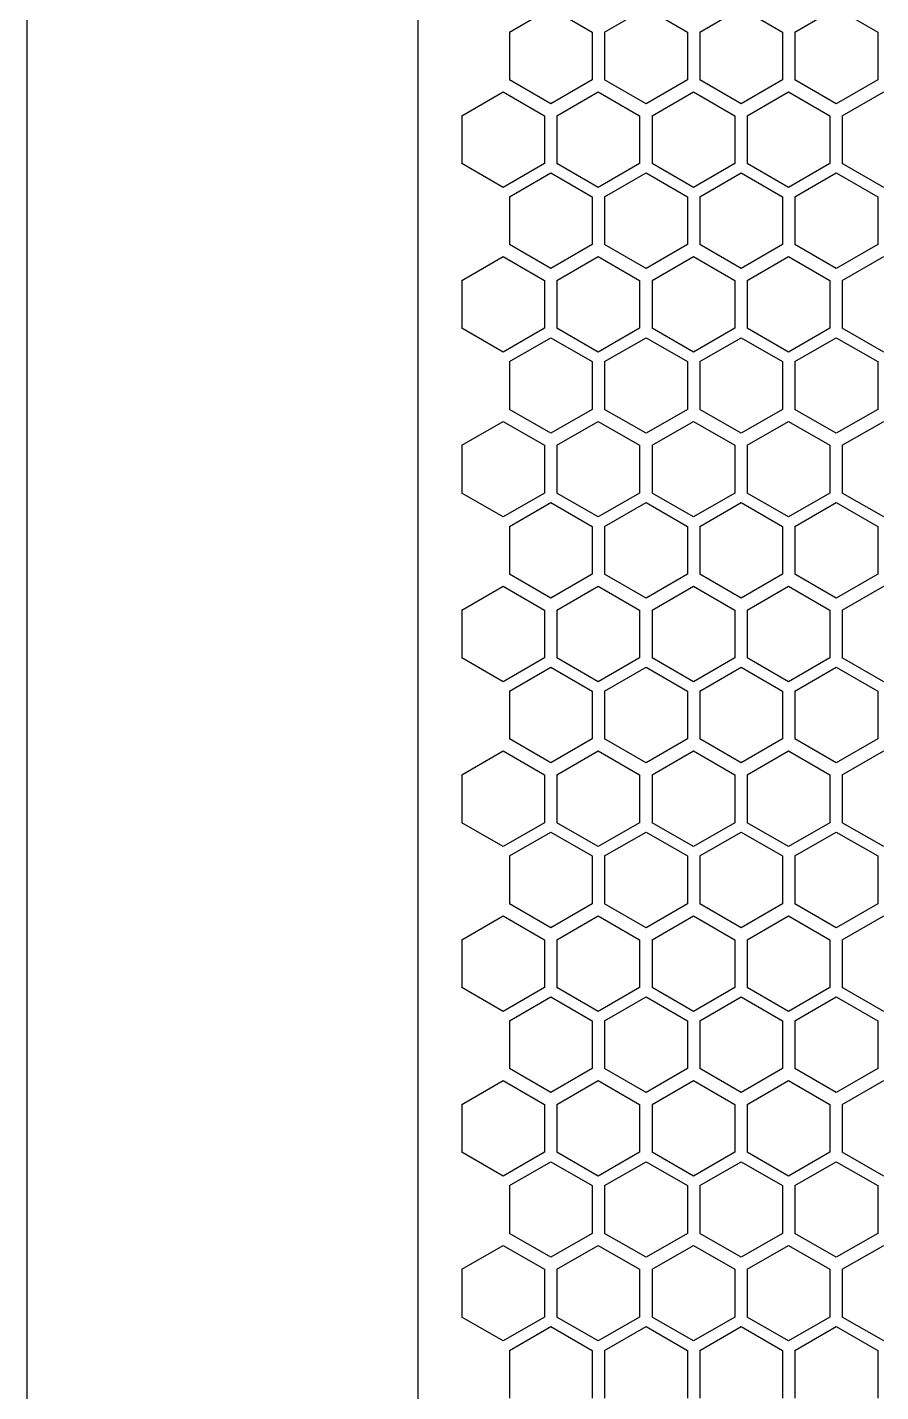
# Model space of a CAD drawing. Header units: millimetres. Extents: x 55614 to 110757, y -66981 to -47484.
# Drawn here: x 63122.6 to 63205.2, y -50505.4 to -50373.5 of the extents above; entities that cross this region are included whole.
import ezdxf

# ---------------------------------------------------------------- set-up
doc = ezdxf.new("R2010")
doc.units = ezdxf.units.MM
doc.layers.add('4215-0412-2_0', color=7, linetype='Continuous')
doc.layers.add('THICK', color=7, linetype='Continuous', lineweight=0)

# ---------------------------------------------------------------- blocks, each defined once
blk = doc.blocks.new('2-1725')
at = {"layer": '4215-0412-2_0', "color": 7, "linetype": 'Continuous'}
for p, q in [((-17926.32, -72057.27), (-17926.32, -71628.67)), ((-17964.12, -72054.27), (-17964.12, -71631.67)), ((-17917.49, -71800.08), (-17913.49, -71797.77)), ((-17913.49, -71797.77), (-17909.49, -71800.08)), ((-17908.29, -71800.08), (-17904.29, -71797.77)), ((-17904.29, -71797.77), (-17900.29, -71800.08)), ((-17899.09, -71800.08), (-17895.09, -71797.77)), ((-17895.09, -71797.77), (-17891.09, -71800.08)), ((-17889.89, -71800.08), (-17885.89, -71797.77)), ((-17885.89, -71797.77), (-17881.89, -71800.08)), ((-17917.49, -71800.08), (-17917.49, -71804.7)), ((-17909.49, -71800.08), (-17909.49, -71804.7)), ((-17908.29, -71800.08), (-17908.29, -71804.7)), ((-17900.29, -71800.08), (-17900.29, -71804.7)), ((-17899.09, -71800.08), (-17899.09, -71804.7)), ((-17891.09, -71800.08), (-17891.09, -71804.7)), ((-17889.89, -71800.08), (-17889.89, -71804.7)), ((-17881.89, -71800.08), (-17881.89, -71804.7)), ((-17913.49, -71807.01), (-17917.49, -71804.7)), ((-17909.49, -71804.7), (-17913.49, -71807.01)), ((-17904.29, -71807.01), (-17908.29, -71804.7)), ((-17900.29, -71804.7), (-17904.29, -71807.01)), ((-17895.09, -71807.01), (-17899.09, -71804.7)), ((-17891.09, -71804.7), (-17895.09, -71807.01)), ((-17885.89, -71807.01), (-17889.89, -71804.7)), ((-17881.89, -71804.7), (-17885.89, -71807.01)), ((-17922.11, -71808.17), (-17918.11, -71805.86)), ((-17918.11, -71805.86), (-17914.11, -71808.17)), ((-17912.91, -71808.17), (-17908.91, -71805.86)), ((-17908.91, -71805.86), (-17904.91, -71808.17)), ((-17903.71, -71808.17), (-17899.71, -71805.86)), ((-17899.71, -71805.86), (-17895.71, -71808.17)), ((-17894.51, -71808.17), (-17890.51, -71805.86)), ((-17890.51, -71805.86), (-17886.51, -71808.17)), ((-17885.31, -71808.17), (-17881.31, -71805.86)), ((-17922.11, -71808.17), (-17922.11, -71812.79)), ((-17914.11, -71808.17), (-17914.11, -71812.79)), ((-17912.91, -71808.17), (-17912.91, -71812.79)), ((-17904.91, -71808.17), (-17904.91, -71812.79)), ((-17903.71, -71808.17), (-17903.71, -71812.79)), ((-17895.71, -71808.17), (-17895.71, -71812.79)), ((-17894.51, -71808.17), (-17894.51, -71812.79)), ((-17886.51, -71808.17), (-17886.51, -71812.79)), ((-17885.31, -71808.17), (-17885.31, -71812.79)), ((-17918.11, -71815.1), (-17922.11, -71812.79)), ((-17914.11, -71812.79), (-17918.11, -71815.1)), ((-17908.91, -71815.1), (-17912.91, -71812.79)), ((-17904.91, -71812.79), (-17908.91, -71815.1)), ((-17899.71, -71815.1), (-17903.71, -71812.79)), ((-17895.71, -71812.79), (-17899.71, -71815.1)), ((-17890.51, -71815.1), (-17894.51, -71812.79)), ((-17886.51, -71812.79), (-17890.51, -71815.1)), ((-17881.31, -71815.1), (-17885.31, -71812.79)), ((-17917.49, -71816.01), (-17913.49, -71813.7)), ((-17913.49, -71813.7), (-17909.49, -71816.01)), ((-17908.29, -71816.01), (-17904.29, -71813.7)), ((-17904.29, -71813.7), (-17900.29, -71816.01)), ((-17899.09, -71816.01), (-17895.09, -71813.7)), ((-17895.09, -71813.7), (-17891.09, -71816.01)), ((-17889.89, -71816.01), (-17885.89, -71813.7)), ((-17885.89, -71813.7), (-17881.89, -71816.01)), ((-17917.49, -71816.01), (-17917.49, -71820.63)), ((-17909.49, -71816.01), (-17909.49, -71820.63)), ((-17908.29, -71816.01), (-17908.29, -71820.63)), ((-17900.29, -71816.01), (-17900.29, -71820.63)), ((-17899.09, -71816.01), (-17899.09, -71820.63)), ((-17891.09, -71816.01), (-17891.09, -71820.63)), ((-17889.89, -71816.01), (-17889.89, -71820.63)), ((-17881.89, -71816.01), (-17881.89, -71820.63)), ((-17913.49, -71822.94), (-17917.49, -71820.63)), ((-17909.49, -71820.63), (-17913.49, -71822.94)), ((-17904.29, -71822.94), (-17908.29, -71820.63)), ((-17900.29, -71820.63), (-17904.29, -71822.94)), ((-17895.09, -71822.94), (-17899.09, -71820.63)), ((-17891.09, -71820.63), (-17895.09, -71822.94)), ((-17885.89, -71822.94), (-17889.89, -71820.63)), ((-17881.89, -71820.63), (-17885.89, -71822.94)), ((-17922.11, -71824.1), (-17918.11, -71821.79)), ((-17918.11, -71821.79), (-17914.11, -71824.1)), ((-17912.91, -71824.1), (-17908.91, -71821.79)), ((-17908.91, -71821.79), (-17904.91, -71824.1)), ((-17903.71, -71824.1), (-17899.71, -71821.79)), ((-17899.71, -71821.79), (-17895.71, -71824.1)), ((-17894.51, -71824.1), (-17890.51, -71821.79)), ((-17890.51, -71821.79), (-17886.51, -71824.1)), ((-17885.31, -71824.1), (-17881.31, -71821.79)), ((-17922.11, -71824.1), (-17922.11, -71828.72)), ((-17914.11, -71824.1), (-17914.11, -71828.72)), ((-17912.91, -71824.1), (-17912.91, -71828.72)), ((-17904.91, -71824.1), (-17904.91, -71828.72)), ((-17903.71, -71824.1), (-17903.71, -71828.72)), ((-17895.71, -71824.1), (-17895.71, -71828.72)), ((-17894.51, -71824.1), (-17894.51, -71828.72)), ((-17886.51, -71824.1), (-17886.51, -71828.72)), ((-17885.31, -71824.1), (-17885.31, -71828.72)), ((-17918.11, -71831.03), (-17922.11, -71828.72)), ((-17914.11, -71828.72), (-17918.11, -71831.03)), ((-17917.49, -71831.94), (-17913.49, -71829.63)), ((-17913.49, -71829.63), (-17909.49, -71831.94)), ((-17908.91, -71831.03), (-17912.91, -71828.72)), ((-17904.91, -71828.72), (-17908.91, -71831.03)), ((-17908.29, -71831.94), (-17904.29, -71829.63)), ((-17904.29, -71829.63), (-17900.29, -71831.94)), ((-17899.71, -71831.03), (-17903.71, -71828.72)), ((-17895.71, -71828.72), (-17899.71, -71831.03)), ((-17899.09, -71831.94), (-17895.09, -71829.63)), ((-17895.09, -71829.63), (-17891.09, -71831.94)), ((-17890.51, -71831.03), (-17894.51, -71828.72)), ((-17886.51, -71828.72), (-17890.51, -71831.03)), ((-17889.89, -71831.94), (-17885.89, -71829.63)), ((-17885.89, -71829.63), (-17881.89, -71831.94)), ((-17881.31, -71831.03), (-17885.31, -71828.72)), ((-17917.49, -71831.94), (-17917.49, -71836.56)), ((-17909.49, -71831.94), (-17909.49, -71836.56)), ((-17908.29, -71831.94), (-17908.29, -71836.56)), ((-17900.29, -71831.94), (-17900.29, -71836.56)), ((-17899.09, -71831.94), (-17899.09, -71836.56)), ((-17891.09, -71831.94), (-17891.09, -71836.56)), ((-17889.89, -71831.94), (-17889.89, -71836.56)), ((-17881.89, -71831.94), (-17881.89, -71836.56)), ((-17913.49, -71838.87), (-17917.49, -71836.56)), ((-17909.49, -71836.56), (-17913.49, -71838.87)), ((-17904.29, -71838.87), (-17908.29, -71836.56)), ((-17900.29, -71836.56), (-17904.29, -71838.87)), ((-17895.09, -71838.87), (-17899.09, -71836.56)), ((-17891.09, -71836.56), (-17895.09, -71838.87)), ((-17885.89, -71838.87), (-17889.89, -71836.56)), ((-17881.89, -71836.56), (-17885.89, -71838.87)), ((-17922.11, -71840.03), (-17918.11, -71837.72)), ((-17918.11, -71837.72), (-17914.11, -71840.03)), ((-17912.91, -71840.03), (-17908.91, -71837.72)), ((-17908.91, -71837.72), (-17904.91, -71840.03)), ((-17903.71, -71840.03), (-17899.71, -71837.72)), ((-17899.71, -71837.72), (-17895.71, -71840.03)), ((-17894.51, -71840.03), (-17890.51, -71837.72)), ((-17890.51, -71837.72), (-17886.51, -71840.03)), ((-17885.31, -71840.03), (-17881.31, -71837.72)), ((-17922.11, -71840.03), (-17922.11, -71844.65)), ((-17914.11, -71840.03), (-17914.11, -71844.65)), ((-17912.91, -71840.03), (-17912.91, -71844.65)), ((-17904.91, -71840.03), (-17904.91, -71844.65)), ((-17903.71, -71840.03), (-17903.71, -71844.65)), ((-17895.71, -71840.03), (-17895.71, -71844.65)), ((-17894.51, -71840.03), (-17894.51, -71844.65)), ((-17886.51, -71840.03), (-17886.51, -71844.65)), ((-17885.31, -71840.03), (-17885.31, -71844.65)), ((-17918.11, -71846.96), (-17922.11, -71844.65)), ((-17914.11, -71844.65), (-17918.11, -71846.96)), ((-17917.49, -71847.87), (-17913.49, -71845.56)), ((-17913.49, -71845.56), (-17909.49, -71847.87)), ((-17908.91, -71846.96), (-17912.91, -71844.65)), ((-17904.91, -71844.65), (-17908.91, -71846.96)), ((-17908.29, -71847.87), (-17904.29, -71845.56)), ((-17904.29, -71845.56), (-17900.29, -71847.87)), ((-17899.71, -71846.96), (-17903.71, -71844.65)), ((-17895.71, -71844.65), (-17899.71, -71846.96)), ((-17899.09, -71847.87), (-17895.09, -71845.56)), ((-17895.09, -71845.56), (-17891.09, -71847.87)), ((-17890.51, -71846.96), (-17894.51, -71844.65)), ((-17886.51, -71844.65), (-17890.51, -71846.96)), ((-17889.89, -71847.87), (-17885.89, -71845.56)), ((-17885.89, -71845.56), (-17881.89, -71847.87)), ((-17881.31, -71846.96), (-17885.31, -71844.65)), ((-17917.49, -71847.87), (-17917.49, -71852.49)), ((-17909.49, -71847.87), (-17909.49, -71852.49)), ((-17908.29, -71847.87), (-17908.29, -71852.49)), ((-17900.29, -71847.87), (-17900.29, -71852.49)), ((-17899.09, -71847.87), (-17899.09, -71852.49)), ((-17891.09, -71847.87), (-17891.09, -71852.49)), ((-17889.89, -71847.87), (-17889.89, -71852.49)), ((-17881.89, -71847.87), (-17881.89, -71852.49)), ((-17922.11, -71855.96), (-17918.11, -71853.65)), ((-17918.11, -71853.65), (-17914.11, -71855.96)), ((-17913.49, -71854.8), (-17917.49, -71852.49)), ((-17909.49, -71852.49), (-17913.49, -71854.8)), ((-17912.91, -71855.96), (-17908.91, -71853.65)), ((-17908.91, -71853.65), (-17904.91, -71855.96)), ((-17904.29, -71854.8), (-17908.29, -71852.49)), ((-17900.29, -71852.49), (-17904.29, -71854.8)), ((-17903.71, -71855.96), (-17899.71, -71853.65)), ((-17899.71, -71853.65), (-17895.71, -71855.96)), ((-17895.09, -71854.8), (-17899.09, -71852.49)), ((-17891.09, -71852.49), (-17895.09, -71854.8)), ((-17894.51, -71855.96), (-17890.51, -71853.65)), ((-17890.51, -71853.65), (-17886.51, -71855.96)), ((-17885.89, -71854.8), (-17889.89, -71852.49)), ((-17881.89, -71852.49), (-17885.89, -71854.8)), ((-17885.31, -71855.96), (-17881.31, -71853.65)), ((-17922.11, -71855.96), (-17922.11, -71860.58)), ((-17914.11, -71855.96), (-17914.11, -71860.58)), ((-17912.91, -71855.96), (-17912.91, -71860.58)), ((-17904.91, -71855.96), (-17904.91, -71860.58)), ((-17903.71, -71855.96), (-17903.71, -71860.58)), ((-17895.71, -71855.96), (-17895.71, -71860.58)), ((-17894.51, -71855.96), (-17894.51, -71860.58)), ((-17886.51, -71855.96), (-17886.51, -71860.58)), ((-17885.31, -71855.96), (-17885.31, -71860.58)), ((-17918.11, -71862.89), (-17922.11, -71860.58)), ((-17914.11, -71860.58), (-17918.11, -71862.89)), ((-17917.49, -71863.8), (-17913.49, -71861.49)), ((-17913.49, -71861.49), (-17909.49, -71863.8)), ((-17908.91, -71862.89), (-17912.91, -71860.58)), ((-17904.91, -71860.58), (-17908.91, -71862.89)), ((-17908.29, -71863.8), (-17904.29, -71861.49)), ((-17904.29, -71861.49), (-17900.29, -71863.8)), ((-17899.71, -71862.89), (-17903.71, -71860.58)), ((-17895.71, -71860.58), (-17899.71, -71862.89)), ((-17899.09, -71863.8), (-17895.09, -71861.49)), ((-17895.09, -71861.49), (-17891.09, -71863.8)), ((-17890.51, -71862.89), (-17894.51, -71860.58)), ((-17886.51, -71860.58), (-17890.51, -71862.89)), ((-17889.89, -71863.8), (-17885.89, -71861.49)), ((-17885.89, -71861.49), (-17881.89, -71863.8)), ((-17881.31, -71862.89), (-17885.31, -71860.58)), ((-17917.49, -71863.8), (-17917.49, -71868.42)), ((-17909.49, -71863.8), (-17909.49, -71868.42)), ((-17908.29, -71863.8), (-17908.29, -71868.42)), ((-17900.29, -71863.8), (-17900.29, -71868.42)), ((-17899.09, -71863.8), (-17899.09, -71868.42)), ((-17891.09, -71863.8), (-17891.09, -71868.42)), ((-17889.89, -71863.8), (-17889.89, -71868.42)), ((-17881.89, -71863.8), (-17881.89, -71868.42)), ((-17922.11, -71871.89), (-17918.11, -71869.58)), ((-17918.11, -71869.58), (-17914.11, -71871.89)), ((-17913.49, -71870.73), (-17917.49, -71868.42)), ((-17909.49, -71868.42), (-17913.49, -71870.73)), ((-17912.91, -71871.89), (-17908.91, -71869.58)), ((-17908.91, -71869.58), (-17904.91, -71871.89)), ((-17904.29, -71870.73), (-17908.29, -71868.42)), ((-17900.29, -71868.42), (-17904.29, -71870.73)), ((-17903.71, -71871.89), (-17899.71, -71869.58)), ((-17899.71, -71869.58), (-17895.71, -71871.89)), ((-17895.09, -71870.73), (-17899.09, -71868.42)), ((-17891.09, -71868.42), (-17895.09, -71870.73)), ((-17894.51, -71871.89), (-17890.51, -71869.58)), ((-17890.51, -71869.58), (-17886.51, -71871.89)), ((-17885.89, -71870.73), (-17889.89, -71868.42)), ((-17881.89, -71868.42), (-17885.89, -71870.73)), ((-17885.31, -71871.89), (-17881.31, -71869.58)), ((-17922.11, -71871.89), (-17922.11, -71876.51)), ((-17914.11, -71871.89), (-17914.11, -71876.51)), ((-17912.91, -71871.89), (-17912.91, -71876.51)), ((-17904.91, -71871.89), (-17904.91, -71876.51)), ((-17903.71, -71871.89), (-17903.71, -71876.51)), ((-17895.71, -71871.89), (-17895.71, -71876.51)), ((-17894.51, -71871.89), (-17894.51, -71876.51)), ((-17886.51, -71871.89), (-17886.51, -71876.51)), ((-17885.31, -71871.89), (-17885.31, -71876.51)), ((-17918.11, -71878.82), (-17922.11, -71876.51)), ((-17914.11, -71876.51), (-17918.11, -71878.82)), ((-17917.49, -71879.73), (-17913.49, -71877.42)), ((-17913.49, -71877.42), (-17909.49, -71879.73)), ((-17908.91, -71878.82), (-17912.91, -71876.51)), ((-17904.91, -71876.51), (-17908.91, -71878.82)), ((-17908.29, -71879.73), (-17904.29, -71877.42)), ((-17904.29, -71877.42), (-17900.29, -71879.73)), ((-17899.71, -71878.82), (-17903.71, -71876.51)), ((-17895.71, -71876.51), (-17899.71, -71878.82)), ((-17899.09, -71879.73), (-17895.09, -71877.42)), ((-17895.09, -71877.42), (-17891.09, -71879.73)), ((-17890.51, -71878.82), (-17894.51, -71876.51)), ((-17886.51, -71876.51), (-17890.51, -71878.82)), ((-17889.89, -71879.73), (-17885.89, -71877.42)), ((-17885.89, -71877.42), (-17881.89, -71879.73)), ((-17881.31, -71878.82), (-17885.31, -71876.51)), ((-17917.49, -71879.73), (-17917.49, -71884.35)), ((-17909.49, -71879.73), (-17909.49, -71884.35)), ((-17908.29, -71879.73), (-17908.29, -71884.35)), ((-17900.29, -71879.73), (-17900.29, -71884.35)), ((-17899.09, -71879.73), (-17899.09, -71884.35)), ((-17891.09, -71879.73), (-17891.09, -71884.35)), ((-17889.89, -71879.73), (-17889.89, -71884.35)), ((-17881.89, -71879.73), (-17881.89, -71884.35)), ((-17913.49, -71886.66), (-17917.49, -71884.35)), ((-17909.49, -71884.35), (-17913.49, -71886.66)), ((-17904.29, -71886.66), (-17908.29, -71884.35)), ((-17900.29, -71884.35), (-17904.29, -71886.66)), ((-17895.09, -71886.66), (-17899.09, -71884.35)), ((-17891.09, -71884.35), (-17895.09, -71886.66)), ((-17885.89, -71886.66), (-17889.89, -71884.35)), ((-17881.89, -71884.35), (-17885.89, -71886.66)), ((-17922.11, -71887.82), (-17918.11, -71885.51)), ((-17918.11, -71885.51), (-17914.11, -71887.82)), ((-17912.91, -71887.82), (-17908.91, -71885.51)), ((-17908.91, -71885.51), (-17904.91, -71887.82)), ((-17903.71, -71887.82), (-17899.71, -71885.51)), ((-17899.71, -71885.51), (-17895.71, -71887.82)), ((-17894.51, -71887.82), (-17890.51, -71885.51)), ((-17890.51, -71885.51), (-17886.51, -71887.82)), ((-17885.31, -71887.82), (-17881.31, -71885.51)), ((-17922.11, -71887.82), (-17922.11, -71892.44)), ((-17914.11, -71887.82), (-17914.11, -71892.44)), ((-17912.91, -71887.82), (-17912.91, -71892.44)), ((-17904.91, -71887.82), (-17904.91, -71892.44)), ((-17903.71, -71887.82), (-17903.71, -71892.44)), ((-17895.71, -71887.82), (-17895.71, -71892.44)), ((-17894.51, -71887.82), (-17894.51, -71892.44)), ((-17886.51, -71887.82), (-17886.51, -71892.44)), ((-17885.31, -71887.82), (-17885.31, -71892.44)), ((-17918.11, -71894.75), (-17922.11, -71892.44)), ((-17914.11, -71892.44), (-17918.11, -71894.75)), ((-17908.91, -71894.75), (-17912.91, -71892.44)), ((-17904.91, -71892.44), (-17908.91, -71894.75)), ((-17899.71, -71894.75), (-17903.71, -71892.44)), ((-17895.71, -71892.44), (-17899.71, -71894.75)), ((-17890.51, -71894.75), (-17894.51, -71892.44)), ((-17886.51, -71892.44), (-17890.51, -71894.75)), ((-17881.31, -71894.75), (-17885.31, -71892.44)), ((-17917.49, -71895.66), (-17913.49, -71893.35)), ((-17913.49, -71893.35), (-17909.49, -71895.66)), ((-17908.29, -71895.66), (-17904.29, -71893.35)), ((-17904.29, -71893.35), (-17900.29, -71895.66)), ((-17899.09, -71895.66), (-17895.09, -71893.35)), ((-17895.09, -71893.35), (-17891.09, -71895.66)), ((-17889.89, -71895.66), (-17885.89, -71893.35)), ((-17885.89, -71893.35), (-17881.89, -71895.66)), ((-17917.49, -71895.66), (-17917.49, -71900.28)), ((-17909.49, -71895.66), (-17909.49, -71900.28)), ((-17908.29, -71895.66), (-17908.29, -71900.28)), ((-17900.29, -71895.66), (-17900.29, -71900.28)), ((-17899.09, -71895.66), (-17899.09, -71900.28)), ((-17891.09, -71895.66), (-17891.09, -71900.28)), ((-17889.89, -71895.66), (-17889.89, -71900.28)), ((-17881.89, -71895.66), (-17881.89, -71900.28)), ((-17913.49, -71902.59), (-17917.49, -71900.28)), ((-17909.49, -71900.28), (-17913.49, -71902.59)), ((-17904.29, -71902.59), (-17908.29, -71900.28)), ((-17900.29, -71900.28), (-17904.29, -71902.59)), ((-17895.09, -71902.59), (-17899.09, -71900.28)), ((-17891.09, -71900.28), (-17895.09, -71902.59)), ((-17885.89, -71902.59), (-17889.89, -71900.28)), ((-17881.89, -71900.28), (-17885.89, -71902.59)), ((-17922.11, -71903.75), (-17918.11, -71901.44)), ((-17918.11, -71901.44), (-17914.11, -71903.75)), ((-17912.91, -71903.75), (-17908.91, -71901.44)), ((-17908.91, -71901.44), (-17904.91, -71903.75)), ((-17903.71, -71903.75), (-17899.71, -71901.44)), ((-17899.71, -71901.44), (-17895.71, -71903.75)), ((-17894.51, -71903.75), (-17890.51, -71901.44)), ((-17890.51, -71901.44), (-17886.51, -71903.75)), ((-17885.31, -71903.75), (-17881.31, -71901.44)), ((-17922.11, -71903.75), (-17922.11, -71908.37)), ((-17914.11, -71903.75), (-17914.11, -71908.37)), ((-17912.91, -71903.75), (-17912.91, -71908.37)), ((-17904.91, -71903.75), (-17904.91, -71908.37)), ((-17903.71, -71903.75), (-17903.71, -71908.37)), ((-17895.71, -71903.75), (-17895.71, -71908.37)), ((-17894.51, -71903.75), (-17894.51, -71908.37)), ((-17886.51, -71903.75), (-17886.51, -71908.37)), ((-17885.31, -71903.75), (-17885.31, -71908.37)), ((-17918.11, -71910.68), (-17922.11, -71908.37)), ((-17914.11, -71908.37), (-17918.11, -71910.68)), ((-17908.91, -71910.68), (-17912.91, -71908.37)), ((-17904.91, -71908.37), (-17908.91, -71910.68)), ((-17899.71, -71910.68), (-17903.71, -71908.37)), ((-17895.71, -71908.37), (-17899.71, -71910.68)), ((-17890.51, -71910.68), (-17894.51, -71908.37)), ((-17886.51, -71908.37), (-17890.51, -71910.68)), ((-17881.31, -71910.68), (-17885.31, -71908.37)), ((-17917.49, -71911.59), (-17913.49, -71909.28)), ((-17913.49, -71909.28), (-17909.49, -71911.59)), ((-17908.29, -71911.59), (-17904.29, -71909.28)), ((-17904.29, -71909.28), (-17900.29, -71911.59)), ((-17899.09, -71911.59), (-17895.09, -71909.28)), ((-17895.09, -71909.28), (-17891.09, -71911.59)), ((-17889.89, -71911.59), (-17885.89, -71909.28)), ((-17885.89, -71909.28), (-17881.89, -71911.59)), ((-17917.49, -71911.59), (-17917.49, -71916.21)), ((-17909.49, -71911.59), (-17909.49, -71916.21)), ((-17908.29, -71911.59), (-17908.29, -71916.21)), ((-17900.29, -71911.59), (-17900.29, -71916.21)), ((-17899.09, -71911.59), (-17899.09, -71916.21)), ((-17891.09, -71911.59), (-17891.09, -71916.21)), ((-17889.89, -71911.59), (-17889.89, -71916.21)), ((-17881.89, -71911.59), (-17881.89, -71916.21)), ((-17913.49, -71918.52), (-17917.49, -71916.21)), ((-17909.49, -71916.21), (-17913.49, -71918.52)), ((-17904.29, -71918.52), (-17908.29, -71916.21)), ((-17900.29, -71916.21), (-17904.29, -71918.52)), ((-17895.09, -71918.52), (-17899.09, -71916.21)), ((-17891.09, -71916.21), (-17895.09, -71918.52)), ((-17885.89, -71918.52), (-17889.89, -71916.21)), ((-17881.89, -71916.21), (-17885.89, -71918.52)), ((-17922.11, -71919.68), (-17918.11, -71917.37)), ((-17918.11, -71917.37), (-17914.11, -71919.68)), ((-17912.91, -71919.68), (-17908.91, -71917.37)), ((-17908.91, -71917.37), (-17904.91, -71919.68)), ((-17903.71, -71919.68), (-17899.71, -71917.37)), ((-17899.71, -71917.37), (-17895.71, -71919.68)), ((-17894.51, -71919.68), (-17890.51, -71917.37)), ((-17890.51, -71917.37), (-17886.51, -71919.68)), ((-17885.31, -71919.68), (-17881.31, -71917.37)), ((-17922.11, -71919.68), (-17922.11, -71924.3)), ((-17914.11, -71919.68), (-17914.11, -71924.3)), ((-17912.91, -71919.68), (-17912.91, -71924.3)), ((-17904.91, -71919.68), (-17904.91, -71924.3)), ((-17903.71, -71919.68), (-17903.71, -71924.3)), ((-17895.71, -71919.68), (-17895.71, -71924.3)), ((-17894.51, -71919.68), (-17894.51, -71924.3)), ((-17886.51, -71919.68), (-17886.51, -71924.3)), ((-17885.31, -71919.68), (-17885.31, -71924.3)), ((-17918.11, -71926.61), (-17922.11, -71924.3)), ((-17914.11, -71924.3), (-17918.11, -71926.61)), ((-17908.91, -71926.61), (-17912.91, -71924.3)), ((-17904.91, -71924.3), (-17908.91, -71926.61)), ((-17899.71, -71926.61), (-17903.71, -71924.3)), ((-17895.71, -71924.3), (-17899.71, -71926.61)), ((-17890.51, -71926.61), (-17894.51, -71924.3)), ((-17886.51, -71924.3), (-17890.51, -71926.61)), ((-17881.31, -71926.61), (-17885.31, -71924.3)), ((-17917.49, -71927.52), (-17913.49, -71925.21)), ((-17913.49, -71925.21), (-17909.49, -71927.52)), ((-17908.29, -71927.52), (-17904.29, -71925.21)), ((-17904.29, -71925.21), (-17900.29, -71927.52)), ((-17899.09, -71927.52), (-17895.09, -71925.21)), ((-17895.09, -71925.21), (-17891.09, -71927.52)), ((-17889.89, -71927.52), (-17885.89, -71925.21)), ((-17885.89, -71925.21), (-17881.89, -71927.52)), ((-17917.49, -71927.52), (-17917.49, -71932.14)), ((-17909.49, -71927.52), (-17909.49, -71932.14)), ((-17908.29, -71927.52), (-17908.29, -71932.14)), ((-17900.29, -71927.52), (-17900.29, -71932.14)), ((-17899.09, -71927.52), (-17899.09, -71932.14)), ((-17891.09, -71927.52), (-17891.09, -71932.14)), ((-17889.89, -71927.52), (-17889.89, -71932.14)), ((-17881.89, -71927.52), (-17881.89, -71932.14))]:
    blk.add_line(p, q, dxfattribs=at)

msp = doc.modelspace()

# ---------------------------------------------------------------- block references
at = {"layer": 'THICK', "lineweight": -3}
msp.add_blockref('2-1725', (81086.76, 21426.09), dxfattribs=at)

doc.saveas('drawing.dxf')
